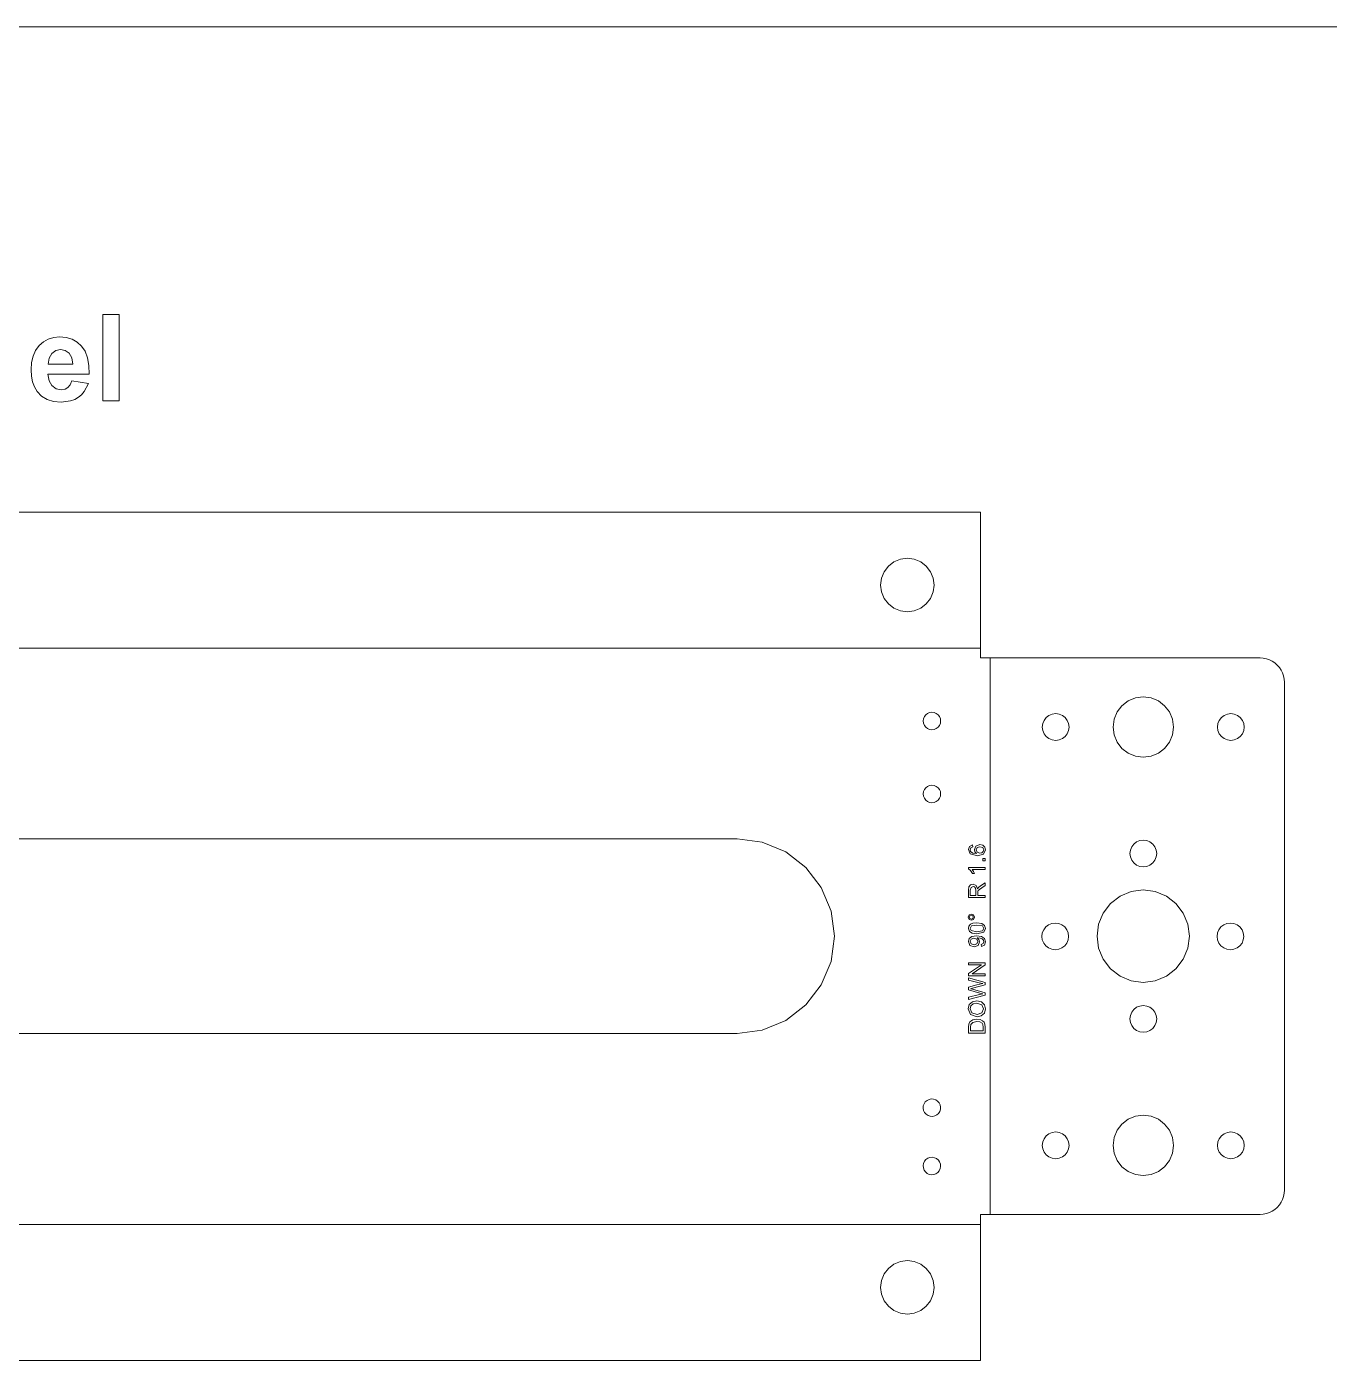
# Model space of a CAD drawing. Extents: x -144 to 2042, y -154 to 468.
# Drawn here: x 463 to 730.7, y 193.5 to 467.7 of the extents above; entities that cross this region are included whole.
import ezdxf

# ---------------------------------------------------------------- set-up
doc = ezdxf.new("R2010")
doc.units = 0
doc.layers.add('2.5mm mild steel', color=7, linetype='BYLAYER', lineweight=5)
doc.layers.add('Layer0', color=7, linetype='BYLAYER', lineweight=5)

msp = doc.modelspace()

# ---------------------------------------------------------------- linework, layer by layer
at = {"layer": '2.5mm mild steel'}
for p, q in [((478.65, 390.78), (478.65, 408.48)), ((478.65, 408.48), (482.04, 408.48)), ((482.04, 408.48), (482.04, 390.78)), ((466.46, 402.88), (467.46, 403.44)), ((467.46, 403.44), (468.57, 403.78)), ((468.57, 403.78), (469.79, 403.89)), ((469.79, 403.89), (471.14, 403.78)), ((471.14, 403.78), (472.35, 403.42)), ((472.35, 403.42), (473.4, 402.83)), ((464.33, 399.94), (464.85, 401.1)), ((464.85, 401.1), (465.57, 402.09)), ((465.57, 402.09), (466.46, 402.88)), ((468.16, 400.49), (467.62, 399.54)), ((468.98, 401.1), (468.16, 400.49)), ((469.99, 401.3), (468.98, 401.1)), ((470.95, 401.11), (469.99, 401.3)), ((471.76, 400.53), (470.95, 401.11)), ((472.31, 399.59), (471.76, 400.53)), ((473.4, 402.83), (474.3, 402)), ((474.3, 402), (475.02, 400.93)), ((475.02, 400.93), (475.53, 399.61)), ((463.91, 397.1), (464.01, 398.6)), ((464.01, 398.6), (464.33, 399.94)), ((467.62, 399.54), (467.45, 398.29)), ((467.45, 398.29), (472.52, 398.29)), ((472.52, 398.29), (472.31, 399.59)), ((475.53, 399.61), (475.81, 398.04)), ((475.81, 398.04), (475.88, 396.22)), ((463.99, 395.82), (463.91, 397.1)), ((464.23, 394.66), (463.99, 395.82)), ((475.88, 396.22), (467.39, 396.22)), ((467.39, 396.22), (467.61, 394.87)), ((467.61, 394.87), (468.21, 393.87)), ((471.98, 394.03), (472.32, 394.86)), ((472.32, 394.86), (475.7, 394.3)), ((464.62, 393.61), (464.23, 394.66)), ((465.18, 392.68), (464.62, 393.61)), ((466.09, 391.72), (465.18, 392.68)), ((468.21, 393.87), (469.09, 393.24)), ((469.09, 393.24), (470.16, 393.03)), ((470.16, 393.03), (470.9, 393.14)), ((470.9, 393.14), (471.5, 393.46)), ((471.5, 393.46), (471.98, 394.03)), ((474.86, 392.66), (474.3, 392.01)), ((475.7, 394.3), (474.86, 392.66)), ((467.22, 391.04), (466.09, 391.72)), ((468.56, 390.63), (467.22, 391.04)), ((470.13, 390.49), (468.56, 390.63)), ((472.06, 390.74), (470.13, 390.49)), ((472.9, 391.04), (472.06, 390.74)), ((473.65, 391.47), (472.9, 391.04)), ((474.3, 392.01), (473.65, 391.47)), ((482.04, 390.78), (478.65, 390.78))]:
    msp.add_line(p, q, dxfattribs=at)
at = {"layer": 'Layer0'}
for p, q in [((-143.91, 467.66), (1391.75, 467.66)), ((659.02, 367.88), (209.02, 367.88)), ((659.02, 367.88), (659.02, 339.94)), ((640.13, 356.77), (639.26, 355.63)), ((641.27, 357.65), (640.13, 356.77)), ((642.6, 358.19), (641.27, 357.65)), ((644.02, 358.38), (642.6, 358.19)), ((645.45, 358.19), (644.02, 358.38)), ((646.77, 357.65), (645.45, 358.19)), ((647.91, 356.77), (646.77, 357.65)), ((648.79, 355.63), (647.91, 356.77)), ((638.71, 354.31), (638.52, 352.88)), ((639.26, 355.63), (638.71, 354.31)), ((649.34, 354.31), (648.79, 355.63)), ((649.52, 352.88), (649.34, 354.31)), ((638.52, 352.88), (638.71, 351.46)), ((638.71, 351.46), (639.26, 350.13)), ((648.79, 350.13), (649.34, 351.46)), ((649.34, 351.46), (649.52, 352.88)), ((639.26, 350.13), (640.13, 348.99)), ((640.13, 348.99), (641.27, 348.12)), ((646.77, 348.12), (647.91, 348.99)), ((647.91, 348.99), (648.79, 350.13)), ((641.27, 348.12), (642.6, 347.57)), ((642.6, 347.57), (644.02, 347.38)), ((644.02, 347.38), (645.45, 347.57)), ((645.45, 347.57), (646.77, 348.12)), ((659.02, 339.94), (659.02, 337.9)), ((659.02, 337.9), (661.06, 337.9)), ((661.06, 337.9), (716.51, 337.9)), ((717.16, 337.86), (716.51, 337.9)), ((717.8, 337.73), (717.16, 337.86)), ((718.42, 337.52), (717.8, 337.73)), ((719.01, 337.23), (718.42, 337.52)), ((719.55, 336.86), (719.01, 337.23)), ((720.04, 336.43), (719.55, 336.86)), ((720.47, 335.94), (720.04, 336.43)), ((720.84, 335.4), (720.47, 335.94)), ((721.13, 334.81), (720.84, 335.4)), ((721.34, 334.19), (721.13, 334.81)), ((721.46, 333.55), (721.34, 334.19)), ((721.51, 332.9), (721.46, 333.55)), ((721.51, 228.5), (721.51, 332.9)), ((689.41, 329.07), (688.12, 328.08)), ((690.9, 329.69), (689.41, 329.07)), ((692.51, 329.9), (690.9, 329.69)), ((694.11, 329.69), (692.51, 329.9)), ((695.61, 329.07), (694.11, 329.69)), ((696.89, 328.08), (695.61, 329.07)), ((648.16, 326.5), (647.79, 326.21)), ((648.6, 326.68), (648.16, 326.5)), ((649.06, 326.74), (648.6, 326.68)), ((649.53, 326.68), (649.06, 326.74)), ((649.96, 326.5), (649.53, 326.68)), ((650.34, 326.21), (649.96, 326.5)), ((673.8, 326.35), (673.13, 326.08)), ((674.51, 326.45), (673.8, 326.35)), ((675.22, 326.35), (674.51, 326.45)), ((675.88, 326.08), (675.22, 326.35)), ((687.14, 326.8), (686.52, 325.3)), ((688.12, 328.08), (687.14, 326.8)), ((697.88, 326.8), (696.89, 328.08)), ((698.5, 325.3), (697.88, 326.8)), ((709.8, 326.35), (709.13, 326.08)), ((710.51, 326.45), (709.8, 326.35)), ((711.22, 326.35), (710.51, 326.45)), ((711.88, 326.08), (711.22, 326.35)), ((647.33, 325.41), (647.26, 324.94)), ((647.26, 324.94), (647.33, 324.47)), ((647.51, 325.84), (647.33, 325.41)), ((647.33, 324.47), (647.51, 324.04)), ((647.79, 326.21), (647.51, 325.84)), ((647.51, 324.04), (647.79, 323.67)), ((647.79, 323.67), (648.16, 323.38)), ((649.96, 323.38), (650.34, 323.67)), ((650.62, 325.84), (650.34, 326.21)), ((650.34, 323.67), (650.62, 324.04)), ((650.8, 325.41), (650.62, 325.84)), ((650.62, 324.04), (650.8, 324.47)), ((650.86, 324.94), (650.8, 325.41)), ((650.8, 324.47), (650.86, 324.94)), ((671.85, 324.41), (671.76, 323.7)), ((671.76, 323.7), (671.85, 322.99)), ((672.13, 325.07), (671.85, 324.41)), ((672.56, 325.64), (672.13, 325.07)), ((673.13, 326.08), (672.56, 325.64)), ((676.45, 325.64), (675.88, 326.08)), ((676.89, 325.07), (676.45, 325.64)), ((677.16, 324.41), (676.89, 325.07)), ((677.26, 323.7), (677.16, 324.41)), ((677.16, 322.99), (677.26, 323.7)), ((686.52, 325.3), (686.31, 323.7)), ((686.31, 323.7), (686.52, 322.09)), ((698.71, 323.7), (698.5, 325.3)), ((698.5, 322.09), (698.71, 323.7)), ((707.85, 324.41), (707.76, 323.7)), ((707.76, 323.7), (707.85, 322.99)), ((708.13, 325.07), (707.85, 324.41)), ((708.56, 325.64), (708.13, 325.07)), ((709.13, 326.08), (708.56, 325.64)), ((712.45, 325.64), (711.88, 326.08)), ((712.89, 325.07), (712.45, 325.64)), ((713.16, 324.41), (712.89, 325.07)), ((713.26, 323.7), (713.16, 324.41)), ((713.16, 322.99), (713.26, 323.7)), ((648.16, 323.38), (648.6, 323.2)), ((648.6, 323.2), (649.06, 323.14)), ((649.06, 323.14), (649.53, 323.2)), ((649.53, 323.2), (649.96, 323.38)), ((671.85, 322.99), (672.13, 322.32)), ((672.13, 322.32), (672.56, 321.75)), ((672.56, 321.75), (673.13, 321.32)), ((673.13, 321.32), (673.8, 321.04)), ((673.8, 321.04), (674.51, 320.95)), ((674.51, 320.95), (675.22, 321.04)), ((675.22, 321.04), (675.88, 321.32)), ((675.88, 321.32), (676.45, 321.75)), ((676.45, 321.75), (676.89, 322.32)), ((676.89, 322.32), (677.16, 322.99)), ((686.52, 322.09), (687.14, 320.6)), ((697.88, 320.6), (698.5, 322.09)), ((707.85, 322.99), (708.13, 322.32)), ((708.13, 322.32), (708.56, 321.75)), ((708.56, 321.75), (709.13, 321.32)), ((709.13, 321.32), (709.8, 321.04)), ((709.8, 321.04), (710.51, 320.95)), ((710.51, 320.95), (711.22, 321.04)), ((711.22, 321.04), (711.88, 321.32)), ((711.88, 321.32), (712.45, 321.75)), ((712.45, 321.75), (712.89, 322.32)), ((712.89, 322.32), (713.16, 322.99)), ((687.14, 320.6), (688.12, 319.31)), ((688.12, 319.31), (689.41, 318.33)), ((689.41, 318.33), (690.9, 317.71)), ((694.11, 317.71), (695.61, 318.33)), ((695.61, 318.33), (696.89, 319.31)), ((696.89, 319.31), (697.88, 320.6)), ((690.9, 317.71), (692.51, 317.5)), ((692.51, 317.5), (694.11, 317.71)), ((647.33, 310.41), (647.26, 309.94)), ((647.26, 309.94), (647.33, 309.47)), ((647.51, 310.84), (647.33, 310.41)), ((647.79, 311.21), (647.51, 310.84)), ((648.16, 311.5), (647.79, 311.21)), ((648.6, 311.68), (648.16, 311.5)), ((649.06, 311.74), (648.6, 311.68)), ((649.53, 311.68), (649.06, 311.74)), ((649.96, 311.5), (649.53, 311.68)), ((650.34, 311.21), (649.96, 311.5)), ((650.62, 310.84), (650.34, 311.21)), ((650.8, 310.41), (650.62, 310.84)), ((650.86, 309.94), (650.8, 310.41)), ((650.8, 309.47), (650.86, 309.94)), ((647.33, 309.47), (647.51, 309.04)), ((647.51, 309.04), (647.79, 308.67)), ((647.79, 308.67), (648.16, 308.38)), ((648.16, 308.38), (648.6, 308.2)), ((648.6, 308.2), (649.06, 308.14)), ((649.06, 308.14), (649.53, 308.2)), ((649.53, 308.2), (649.96, 308.38)), ((649.96, 308.38), (650.34, 308.67)), ((650.34, 308.67), (650.62, 309.04)), ((650.62, 309.04), (650.8, 309.47)), ((609.02, 300.7), (259.02, 300.7)), ((614.2, 300.02), (609.02, 300.7)), ((619.02, 298.02), (614.2, 300.02)), ((656.57, 298.49), (656.79, 299.15)), ((656.79, 299.15), (657.42, 299.46)), ((657.09, 298.88), (656.91, 298.46)), ((657.46, 299.04), (657.09, 298.88)), ((657.42, 299.46), (657.46, 299.04)), ((657.79, 298.51), (658.1, 299.23)), ((658.1, 299.23), (658.9, 299.52)), ((658.37, 298.9), (658.16, 298.42)), ((658.93, 299.09), (658.37, 298.9)), ((658.9, 299.52), (659.51, 299.39)), ((659.52, 298.9), (658.93, 299.09)), ((659.51, 299.39), (659.93, 299)), ((659.73, 298.44), (659.52, 298.9)), ((659.93, 299), (660.08, 298.45)), ((690.13, 299.07), (689.85, 298.41)), ((690.56, 299.64), (690.13, 299.07)), ((691.13, 300.08), (690.56, 299.64)), ((691.8, 300.35), (691.13, 300.08)), ((692.51, 300.45), (691.8, 300.35)), ((693.22, 300.35), (692.51, 300.45)), ((693.88, 300.08), (693.22, 300.35)), ((694.45, 299.64), (693.88, 300.08)), ((694.89, 299.07), (694.45, 299.64)), ((695.16, 298.41), (694.89, 299.07)), ((623.16, 294.84), (619.02, 298.02)), ((656.96, 297.62), (656.57, 298.49)), ((656.91, 298.46), (657.03, 298.11)), ((658.41, 297.25), (656.96, 297.62)), ((657.03, 298.11), (657.45, 297.79)), ((657.45, 297.79), (658.25, 297.67)), ((657.9, 298.05), (657.79, 298.51)), ((658.25, 297.67), (657.9, 298.05)), ((658.16, 298.42), (658.37, 297.94)), ((658.37, 297.94), (658.91, 297.74)), ((659.69, 297.59), (658.41, 297.25)), ((658.91, 297.74), (659.32, 297.83)), ((659.32, 297.83), (659.63, 298.09)), ((659.54, 296.17), (659.54, 296.65)), ((659.54, 296.65), (660.02, 296.65)), ((660.02, 296.17), (659.54, 296.17)), ((659.63, 298.09), (659.73, 298.44)), ((660.08, 298.45), (659.69, 297.59)), ((660.02, 296.65), (660.02, 296.17)), ((689.85, 298.41), (689.76, 297.7)), ((689.76, 297.7), (689.85, 296.99)), ((689.85, 296.99), (690.13, 296.32)), ((690.13, 296.32), (690.56, 295.75)), ((694.45, 295.75), (694.89, 296.32)), ((694.89, 296.32), (695.16, 296.99)), ((695.26, 297.7), (695.16, 298.41)), ((695.16, 296.99), (695.26, 297.7)), ((626.34, 290.7), (623.16, 294.84)), ((656.57, 294.58), (656.57, 294.85)), ((656.57, 294.85), (660.02, 294.85)), ((657.03, 294.21), (656.57, 294.58)), ((657.43, 293.59), (657.03, 294.21)), ((660.02, 294.43), (657.33, 294.43)), ((657.33, 294.43), (657.62, 294.03)), ((657.84, 293.59), (657.43, 293.59)), ((657.62, 294.03), (657.84, 293.59)), ((660.02, 294.85), (660.02, 294.43)), ((690.56, 295.75), (691.13, 295.32)), ((691.13, 295.32), (691.8, 295.04)), ((691.8, 295.04), (692.51, 294.95)), ((692.51, 294.95), (693.22, 295.04)), ((693.22, 295.04), (693.88, 295.32)), ((693.88, 295.32), (694.45, 295.75)), ((628.34, 285.87), (626.34, 290.7)), ((656.58, 290.16), (656.67, 290.86)), ((656.67, 290.86), (657, 291.24)), ((657.12, 290.74), (656.96, 290.18)), ((657, 291.24), (657.52, 291.38)), ((657.52, 290.91), (657.12, 290.74)), ((657.52, 291.38), (658.14, 291.15)), ((657.83, 290.82), (657.52, 290.91)), ((658.03, 290.56), (657.83, 290.82)), ((658.14, 291.15), (658.46, 290.41)), ((658.46, 290.41), (658.63, 290.69)), ((658.63, 290.69), (659.08, 291.07)), ((659.31, 290.64), (658.83, 290.31)), ((659.08, 291.07), (660.02, 291.67)), ((660.02, 291.09), (659.31, 290.64)), ((660.02, 291.67), (660.02, 291.09)), ((656.58, 288.63), (656.58, 290.16)), ((660.02, 288.63), (656.58, 288.63)), ((656.96, 290.18), (656.96, 289.09)), ((656.96, 289.09), (658.1, 289.09)), ((658.1, 290.07), (658.03, 290.56)), ((658.1, 289.09), (658.1, 290.07)), ((658.51, 289.87), (658.49, 289.62)), ((658.49, 289.62), (658.49, 289.09)), ((658.49, 289.09), (660.02, 289.09)), ((658.6, 290.08), (658.51, 289.87)), ((658.83, 290.31), (658.6, 290.08)), ((660.02, 289.09), (660.02, 288.63)), ((687.76, 288.93), (685.79, 287.42)), ((690.05, 289.87), (687.76, 288.93)), ((692.51, 290.2), (690.05, 289.87)), ((694.97, 289.87), (692.51, 290.2)), ((697.26, 288.93), (694.97, 289.87)), ((699.22, 287.42), (697.26, 288.93)), ((629.02, 280.7), (628.34, 285.87)), ((656.71, 285.07), (657.17, 285.26)), ((657.17, 285.26), (657.63, 285.07)), ((684.28, 285.45), (683.33, 283.16)), ((685.79, 287.42), (684.28, 285.45)), ((700.73, 285.45), (699.22, 287.42)), ((701.68, 283.16), (700.73, 285.45)), ((656.52, 284.61), (656.71, 285.07)), ((656.71, 284.15), (656.52, 284.61)), ((656.57, 282.31), (656.68, 282.79)), ((656.68, 282.79), (657, 283.14)), ((657.17, 283.96), (656.71, 284.15)), ((656.89, 284.89), (656.77, 284.61)), ((656.77, 284.61), (656.89, 284.33)), ((657.17, 285.01), (656.89, 284.89)), ((656.89, 284.33), (657.17, 284.22)), ((657.2, 282.8), (656.92, 282.3)), ((657, 283.14), (657.51, 283.35)), ((657.45, 284.89), (657.17, 285.01)), ((657.17, 284.22), (657.45, 284.33)), ((657.63, 284.15), (657.17, 283.96)), ((658.32, 283), (657.2, 282.8)), ((657.57, 284.61), (657.45, 284.89)), ((657.45, 284.33), (657.57, 284.61)), ((657.51, 283.35), (658.32, 283.43)), ((657.63, 285.07), (657.82, 284.61)), ((657.82, 284.61), (657.63, 284.15)), ((658.32, 283.43), (659.3, 283.31)), ((659.45, 282.8), (658.32, 283)), ((659.3, 283.31), (659.88, 282.93)), ((659.73, 282.31), (659.45, 282.8)), ((659.88, 282.93), (660.08, 282.31)), ((672.47, 282.61), (672.04, 282.04)), ((673.04, 283.05), (672.47, 282.61)), ((673.7, 283.32), (673.04, 283.05)), ((674.42, 283.41), (673.7, 283.32)), ((675.13, 283.32), (674.42, 283.41)), ((675.79, 283.05), (675.13, 283.32)), ((676.36, 282.61), (675.79, 283.05)), ((676.8, 282.04), (676.36, 282.61)), ((683.33, 283.16), (683.01, 280.7)), ((702.01, 280.7), (701.68, 283.16)), ((708.47, 282.61), (708.04, 282.04)), ((709.04, 283.05), (708.47, 282.61)), ((709.7, 283.32), (709.04, 283.05)), ((710.42, 283.41), (709.7, 283.32)), ((711.13, 283.32), (710.42, 283.41)), ((711.79, 283.05), (711.13, 283.32)), ((712.36, 282.61), (711.79, 283.05)), ((712.8, 282.04), (712.36, 282.61)), ((628.34, 275.52), (629.02, 280.7)), ((656.77, 281.69), (656.57, 282.31)), ((656.57, 279.6), (656.75, 280.21)), ((656.75, 280.21), (657.26, 280.63)), ((657.34, 281.31), (656.77, 281.69)), ((656.92, 282.3), (657.16, 281.84)), ((657.13, 280.11), (656.92, 279.65)), ((656.92, 279.65), (657.15, 279.16)), ((657.71, 280.31), (657.13, 280.11)), ((657.16, 281.84), (658.32, 281.62)), ((657.26, 280.63), (658.23, 280.78)), ((658.32, 281.19), (657.34, 281.31)), ((658.28, 280.12), (657.71, 280.31)), ((658.23, 280.78), (659.28, 280.63)), ((658.48, 279.64), (658.28, 280.12)), ((658.28, 279.15), (658.48, 279.64)), ((658.32, 281.62), (659.45, 281.82)), ((659.72, 281.53), (658.32, 281.19)), ((658.49, 280.36), (658.4, 280.35)), ((658.4, 280.35), (658.73, 280.01)), ((659, 280.29), (658.49, 280.36)), ((658.73, 280.01), (658.85, 279.53)), ((659.41, 280.14), (659, 280.29)), ((659.28, 280.63), (659.88, 280.21)), ((659.64, 279.89), (659.41, 280.14)), ((659.45, 281.82), (659.73, 282.31)), ((659.73, 279.55), (659.64, 279.89)), ((660.08, 282.31), (659.72, 281.53)), ((659.88, 280.21), (660.08, 279.54)), ((671.76, 281.38), (671.67, 280.66)), ((671.67, 280.66), (671.76, 279.95)), ((672.04, 282.04), (671.76, 281.38)), ((671.76, 279.95), (672.04, 279.29)), ((677.07, 281.38), (676.8, 282.04)), ((676.8, 279.29), (677.07, 279.95)), ((677.17, 280.66), (677.07, 281.38)), ((677.07, 279.95), (677.17, 280.66)), ((683.01, 280.7), (683.33, 278.24)), ((701.68, 278.24), (702.01, 280.7)), ((707.76, 281.38), (707.67, 280.66)), ((707.67, 280.66), (707.76, 279.95)), ((708.04, 282.04), (707.76, 281.38)), ((707.76, 279.95), (708.04, 279.29)), ((713.07, 281.38), (712.8, 282.04)), ((712.8, 279.29), (713.07, 279.95)), ((713.17, 280.66), (713.07, 281.38)), ((713.07, 279.95), (713.17, 280.66)), ((656.89, 278.82), (656.57, 279.6)), ((657.73, 278.51), (656.89, 278.82)), ((657.15, 279.16), (657.74, 278.95)), ((658.54, 278.81), (657.73, 278.51)), ((657.74, 278.95), (658.28, 279.15)), ((658.85, 279.53), (658.54, 278.81)), ((659.19, 278.98), (659.6, 279.18)), ((659.23, 278.58), (659.19, 278.98)), ((659.86, 278.88), (659.23, 278.58)), ((659.6, 279.18), (659.73, 279.55)), ((660.08, 279.54), (659.86, 278.88)), ((672.04, 279.29), (672.47, 278.72)), ((672.47, 278.72), (673.04, 278.28)), ((673.04, 278.28), (673.7, 278.01)), ((673.7, 278.01), (674.42, 277.91)), ((674.42, 277.91), (675.13, 278.01)), ((675.13, 278.01), (675.79, 278.28)), ((675.79, 278.28), (676.36, 278.72)), ((676.36, 278.72), (676.8, 279.29)), ((683.33, 278.24), (684.28, 275.95)), ((700.73, 275.95), (701.68, 278.24)), ((708.04, 279.29), (708.47, 278.72)), ((708.47, 278.72), (709.04, 278.28)), ((709.04, 278.28), (709.7, 278.01)), ((709.7, 278.01), (710.42, 277.91)), ((710.42, 277.91), (711.13, 278.01)), ((711.13, 278.01), (711.79, 278.28)), ((711.79, 278.28), (712.36, 278.72)), ((712.36, 278.72), (712.8, 279.29)), ((626.34, 270.7), (628.34, 275.52)), ((656.58, 274.81), (656.58, 275.25)), ((656.58, 275.25), (660.02, 275.25)), ((656.58, 273), (659.28, 274.81)), ((659.28, 274.81), (656.58, 274.81)), ((660.02, 274.78), (657.32, 272.97)), ((660.02, 275.25), (660.02, 274.78)), ((684.28, 275.95), (685.79, 273.98)), ((699.22, 273.98), (700.73, 275.95)), ((656.58, 272.54), (656.58, 273)), ((660.02, 272.54), (656.58, 272.54)), ((656.58, 271.66), (656.58, 272.12)), ((656.58, 272.12), (660.02, 271.17)), ((658.79, 271.12), (656.58, 271.66)), ((657.32, 272.97), (660.02, 272.97)), ((660.02, 272.97), (660.02, 272.54)), ((685.79, 273.98), (687.76, 272.47)), ((687.76, 272.47), (690.05, 271.52)), ((690.05, 271.52), (692.51, 271.2)), ((692.51, 271.2), (694.97, 271.52)), ((694.97, 271.52), (697.26, 272.47)), ((697.26, 272.47), (699.22, 273.98)), ((623.16, 266.56), (626.34, 270.7)), ((656.58, 270.19), (658.32, 270.68)), ((656.58, 269.64), (656.58, 270.19)), ((658.9, 268.98), (656.58, 269.64)), ((656.58, 268.16), (658.84, 268.68)), ((657.4, 270.01), (657, 269.9)), ((657, 269.9), (657.4, 269.8)), ((660.02, 270.73), (657.4, 270.01)), ((657.4, 269.8), (660.02, 269.07)), ((658.32, 270.68), (659.54, 270.95)), ((659.54, 270.95), (658.79, 271.12)), ((658.84, 268.68), (659.54, 268.83)), ((659.54, 268.83), (658.9, 268.98)), ((660.02, 271.17), (660.02, 270.73)), ((660.02, 269.07), (660.02, 268.6)), ((619.02, 263.38), (623.16, 266.56)), ((656.52, 265.77), (656.75, 266.63)), ((660.02, 268.6), (656.58, 267.69)), ((656.58, 267.69), (656.58, 268.16)), ((656.75, 266.63), (657.38, 267.22)), ((657.08, 266.39), (656.91, 265.78)), ((657.57, 266.81), (657.08, 266.39)), ((657.38, 267.22), (658.31, 267.42)), ((658.3, 266.95), (657.57, 266.81)), ((659.33, 266.62), (658.3, 266.95)), ((658.31, 267.42), (659.24, 267.21)), ((659.24, 267.21), (659.87, 266.61)), ((659.69, 265.77), (659.33, 266.62)), ((659.87, 266.61), (660.08, 265.77)), ((691.13, 266.08), (690.56, 265.64)), ((691.8, 266.35), (691.13, 266.08)), ((692.51, 266.45), (691.8, 266.35)), ((693.22, 266.35), (692.51, 266.45)), ((693.88, 266.08), (693.22, 266.35)), ((694.45, 265.64), (693.88, 266.08)), ((614.2, 261.38), (619.02, 263.38)), ((657, 264.59), (656.52, 265.77)), ((656.88, 263.1), (657.46, 263.5)), ((656.91, 265.78), (657.24, 264.94)), ((658.35, 264.13), (657, 264.59)), ((657.24, 264.94), (658.35, 264.6)), ((657.46, 263.5), (658.28, 263.64)), ((658.28, 263.64), (658.98, 263.55)), ((658.35, 264.6), (659.33, 264.93)), ((659.2, 264.32), (658.35, 264.13)), ((658.98, 263.55), (659.48, 263.31)), ((659.85, 264.9), (659.2, 264.32)), ((659.33, 264.93), (659.69, 265.77)), ((659.48, 263.31), (659.79, 263)), ((660.08, 265.77), (659.85, 264.9)), ((689.85, 264.41), (689.76, 263.7)), ((689.76, 263.7), (689.85, 262.99)), ((690.13, 265.07), (689.85, 264.41)), ((690.56, 265.64), (690.13, 265.07)), ((694.89, 265.07), (694.45, 265.64)), ((695.16, 264.41), (694.89, 265.07)), ((695.26, 263.7), (695.16, 264.41)), ((695.16, 262.99), (695.26, 263.7)), ((259.02, 260.7), (609.02, 260.7)), ((609.02, 260.7), (614.2, 261.38)), ((656.58, 261.98), (656.63, 262.59)), ((656.58, 260.79), (656.58, 261.98)), ((660.02, 260.79), (656.58, 260.79)), ((656.63, 262.59), (656.88, 263.1)), ((657.06, 262.56), (656.99, 261.97)), ((656.99, 261.97), (656.99, 261.25)), ((656.99, 261.25), (659.62, 261.25)), ((657.45, 262.99), (657.06, 262.56)), ((658.27, 263.17), (657.45, 262.99)), ((658.94, 263.08), (658.27, 263.17)), ((659.37, 262.83), (658.94, 263.08)), ((659.55, 262.52), (659.37, 262.83)), ((659.62, 261.98), (659.55, 262.52)), ((659.62, 261.25), (659.62, 261.98)), ((659.79, 263), (659.96, 262.59)), ((659.96, 262.59), (660.02, 262.03)), ((660.02, 262.03), (660.02, 260.79)), ((689.85, 262.99), (690.13, 262.32)), ((690.13, 262.32), (690.56, 261.75)), ((690.56, 261.75), (691.13, 261.32)), ((691.13, 261.32), (691.8, 261.04)), ((691.8, 261.04), (692.51, 260.95)), ((692.51, 260.95), (693.22, 261.04)), ((693.22, 261.04), (693.88, 261.32)), ((693.88, 261.32), (694.45, 261.75)), ((694.45, 261.75), (694.89, 262.32)), ((694.89, 262.32), (695.16, 262.99)), ((648.06, 246.95), (647.71, 246.64)), ((648.48, 247.16), (648.06, 246.95)), ((648.94, 247.25), (648.48, 247.16)), ((649.41, 247.22), (648.94, 247.25)), ((649.85, 247.07), (649.41, 247.22)), ((650.24, 246.82), (649.85, 247.07)), ((650.56, 246.46), (650.24, 246.82)), ((647.3, 245.8), (647.27, 245.33)), ((647.27, 245.33), (647.36, 244.87)), ((647.45, 246.24), (647.3, 245.8)), ((647.36, 244.87), (647.57, 244.45)), ((647.71, 246.64), (647.45, 246.24)), ((647.57, 244.45), (647.88, 244.1)), ((647.88, 244.1), (648.28, 243.84)), ((650.07, 243.96), (650.42, 244.28)), ((650.42, 244.28), (650.68, 244.67)), ((650.77, 246.04), (650.56, 246.46)), ((650.68, 244.67), (650.83, 245.11)), ((650.86, 245.58), (650.77, 246.04)), ((650.83, 245.11), (650.86, 245.58)), ((648.28, 243.84), (648.72, 243.69)), ((648.72, 243.69), (649.19, 243.66)), ((649.19, 243.66), (649.65, 243.75)), ((649.65, 243.75), (650.07, 243.96)), ((688.12, 242.08), (687.14, 240.8)), ((689.41, 243.07), (688.12, 242.08)), ((690.9, 243.69), (689.41, 243.07)), ((692.51, 243.9), (690.9, 243.69)), ((694.11, 243.69), (692.51, 243.9)), ((695.61, 243.07), (694.11, 243.69)), ((696.89, 242.08), (695.61, 243.07)), ((697.88, 240.8), (696.89, 242.08)), ((672.13, 239.07), (671.85, 238.41)), ((672.56, 239.64), (672.13, 239.07)), ((673.13, 240.08), (672.56, 239.64)), ((673.8, 240.35), (673.13, 240.08)), ((674.51, 240.45), (673.8, 240.35)), ((675.22, 240.35), (674.51, 240.45)), ((675.88, 240.08), (675.22, 240.35)), ((676.45, 239.64), (675.88, 240.08)), ((676.89, 239.07), (676.45, 239.64)), ((677.16, 238.41), (676.89, 239.07)), ((686.52, 239.3), (686.31, 237.7)), ((687.14, 240.8), (686.52, 239.3)), ((698.5, 239.3), (697.88, 240.8)), ((698.71, 237.7), (698.5, 239.3)), ((708.13, 239.07), (707.85, 238.41)), ((708.56, 239.64), (708.13, 239.07)), ((709.13, 240.08), (708.56, 239.64)), ((709.8, 240.35), (709.13, 240.08)), ((710.51, 240.45), (709.8, 240.35)), ((711.22, 240.35), (710.51, 240.45)), ((711.88, 240.08), (711.22, 240.35)), ((712.45, 239.64), (711.88, 240.08)), ((712.89, 239.07), (712.45, 239.64)), ((713.16, 238.41), (712.89, 239.07)), ((671.85, 238.41), (671.76, 237.7)), ((671.76, 237.7), (671.85, 236.99)), ((671.85, 236.99), (672.13, 236.32)), ((672.13, 236.32), (672.56, 235.75)), ((676.45, 235.75), (676.89, 236.32)), ((676.89, 236.32), (677.16, 236.99)), ((677.26, 237.7), (677.16, 238.41)), ((677.16, 236.99), (677.26, 237.7)), ((686.31, 237.7), (686.52, 236.09)), ((686.52, 236.09), (687.14, 234.6)), ((697.88, 234.6), (698.5, 236.09)), ((698.5, 236.09), (698.71, 237.7)), ((707.85, 238.41), (707.76, 237.7)), ((707.76, 237.7), (707.85, 236.99)), ((707.85, 236.99), (708.13, 236.32)), ((708.13, 236.32), (708.56, 235.75)), ((712.45, 235.75), (712.89, 236.32)), ((712.89, 236.32), (713.16, 236.99)), ((713.26, 237.7), (713.16, 238.41)), ((713.16, 236.99), (713.26, 237.7)), ((647.35, 233.99), (647.27, 233.53)), ((647.27, 233.53), (647.31, 233.06)), ((647.31, 233.06), (647.47, 232.62)), ((647.54, 234.42), (647.35, 233.99)), ((647.84, 234.78), (647.54, 234.42)), ((648.23, 235.05), (647.84, 234.78)), ((648.67, 235.21), (648.23, 235.05)), ((649.14, 235.25), (648.67, 235.21)), ((649.6, 235.17), (649.14, 235.25)), ((650.03, 234.98), (649.6, 235.17)), ((650.39, 234.68), (650.03, 234.98)), ((650.66, 234.29), (650.39, 234.68)), ((650.82, 233.85), (650.66, 234.29)), ((650.78, 232.92), (650.86, 233.39)), ((650.86, 233.39), (650.82, 233.85)), ((672.56, 235.75), (673.13, 235.32)), ((673.13, 235.32), (673.8, 235.04)), ((673.8, 235.04), (674.51, 234.95)), ((674.51, 234.95), (675.22, 235.04)), ((675.22, 235.04), (675.88, 235.32)), ((675.88, 235.32), (676.45, 235.75)), ((687.14, 234.6), (688.12, 233.31)), ((688.12, 233.31), (689.41, 232.33)), ((695.61, 232.33), (696.89, 233.31)), ((696.89, 233.31), (697.88, 234.6)), ((708.56, 235.75), (709.13, 235.32)), ((709.13, 235.32), (709.8, 235.04)), ((709.8, 235.04), (710.51, 234.95)), ((710.51, 234.95), (711.22, 235.04)), ((711.22, 235.04), (711.88, 235.32)), ((711.88, 235.32), (712.45, 235.75)), ((647.47, 232.62), (647.74, 232.23)), ((647.74, 232.23), (648.1, 231.93)), ((648.1, 231.93), (648.53, 231.74)), ((648.53, 231.74), (648.99, 231.66)), ((648.99, 231.66), (649.46, 231.7)), ((649.46, 231.7), (649.9, 231.86)), ((649.9, 231.86), (650.29, 232.13)), ((650.29, 232.13), (650.59, 232.5)), ((650.59, 232.5), (650.78, 232.92)), ((689.41, 232.33), (690.9, 231.71)), ((690.9, 231.71), (692.51, 231.5)), ((692.51, 231.5), (694.11, 231.71)), ((694.11, 231.71), (695.61, 232.33)), ((721.34, 227.2), (721.46, 227.85)), ((721.46, 227.85), (721.51, 228.5)), ((719.55, 224.53), (720.04, 224.96)), ((720.04, 224.96), (720.47, 225.45)), ((720.47, 225.45), (720.84, 226)), ((720.84, 226), (721.13, 226.58)), ((721.13, 226.58), (721.34, 227.2)), ((659.02, 223.5), (659.02, 221.46)), ((661.06, 223.5), (659.02, 223.5)), ((716.51, 223.5), (661.06, 223.5)), ((716.51, 223.5), (717.16, 223.54)), ((717.16, 223.54), (717.8, 223.67)), ((717.8, 223.67), (718.42, 223.88)), ((718.42, 223.88), (719.01, 224.17)), ((719.01, 224.17), (719.55, 224.53)), ((659.02, 221.46), (659.02, 193.51)), ((644.02, 214.01), (642.6, 213.83)), ((645.45, 213.83), (644.02, 214.01)), ((639.26, 211.26), (638.71, 209.94)), ((640.13, 212.4), (639.26, 211.26)), ((641.27, 213.28), (640.13, 212.4)), ((642.6, 213.83), (641.27, 213.28)), ((646.77, 213.28), (645.45, 213.83)), ((647.91, 212.4), (646.77, 213.28)), ((648.79, 211.26), (647.91, 212.4)), ((649.34, 209.94), (648.79, 211.26)), ((638.71, 209.94), (638.52, 208.51)), ((638.52, 208.51), (638.71, 207.09)), ((649.52, 208.51), (649.34, 209.94)), ((649.34, 207.09), (649.52, 208.51)), ((638.71, 207.09), (639.26, 205.76)), ((639.26, 205.76), (640.13, 204.62)), ((647.91, 204.62), (648.79, 205.76)), ((648.79, 205.76), (649.34, 207.09)), ((640.13, 204.62), (641.27, 203.75)), ((641.27, 203.75), (642.6, 203.2)), ((642.6, 203.2), (644.02, 203.01)), ((644.02, 203.01), (645.45, 203.2)), ((645.45, 203.2), (646.77, 203.75)), ((646.77, 203.75), (647.91, 204.62)), ((659.02, 193.51), (209.02, 193.51))]:
    msp.add_line(p, q, dxfattribs=at)
at = {"layer": 'Layer0', "color": 2, "true_color": 0xffff00}
for p, q in [((209.02, 339.94), (659.02, 339.94)), ((661.06, 223.5), (661.06, 337.9)), ((209.02, 221.46), (659.02, 221.46))]:
    msp.add_line(p, q, dxfattribs=at)

doc.saveas('drawing.dxf')
